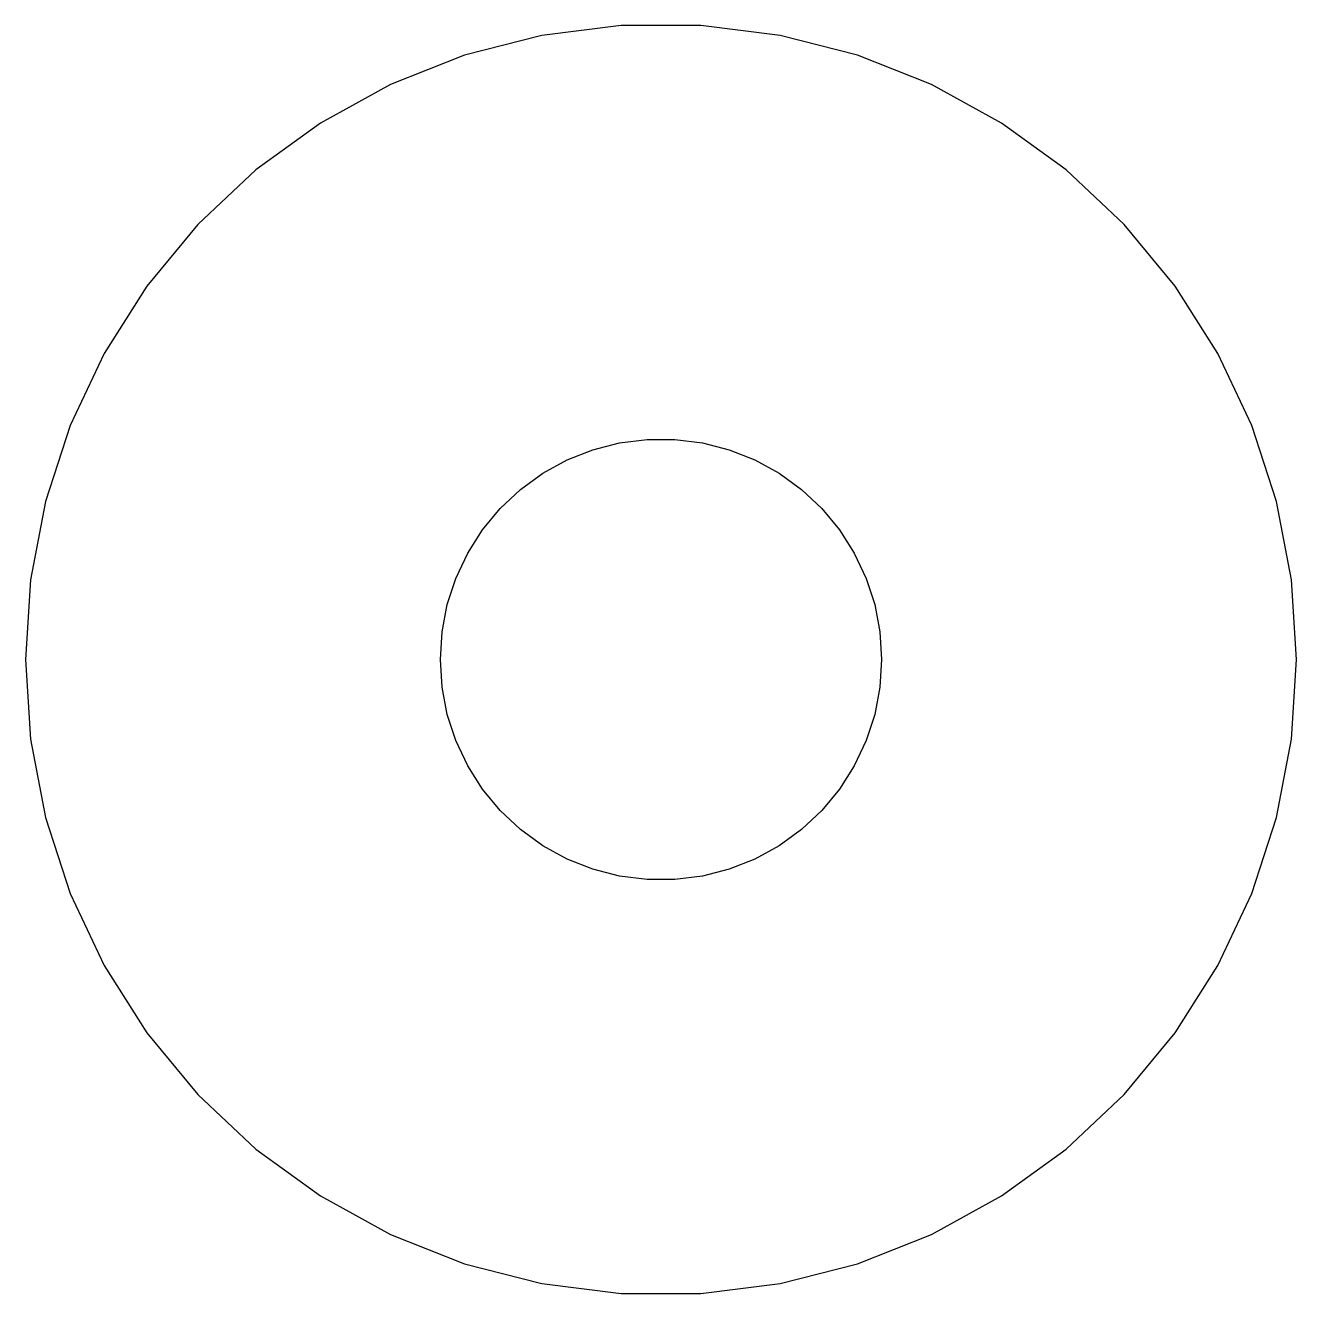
# Model space of a CAD drawing. Header units: metres. Extents: x -9 to 9, y 101 to 227.
# Drawn here: x -8.64 to 8.64, y 101.37 to 118.63 of the extents above.
import ezdxf

# ---------------------------------------------------------------- set-up
doc = ezdxf.new("R2010")
doc.units = ezdxf.units.M

msp = doc.modelspace()

# ---------------------------------------------------------------- linework, layer by layer
for p, q in [((-0.542709, 118.626), (-1.61958, 118.49)), ((0.542709, 118.626), (-0.542709, 118.626)), ((1.61958, 118.49), (0.542709, 118.626)), ((-1.61958, 118.49), (-2.67093, 118.22)), ((2.67093, 118.22), (1.61958, 118.49)), ((-2.67093, 118.22), (-3.68013, 117.821)), ((3.68013, 117.821), (2.67093, 118.22)), ((-3.68013, 117.821), (-4.63132, 117.298)), ((4.63132, 117.298), (3.68013, 117.821)), ((-4.63132, 117.298), (-5.50945, 116.66)), ((5.50945, 116.66), (4.63132, 117.298)), ((-5.50945, 116.66), (-6.30069, 115.917)), ((6.30069, 115.917), (5.50945, 116.66)), ((-6.30069, 115.917), (-6.99258, 115.08)), ((6.99258, 115.08), (6.30069, 115.917)), ((-6.99258, 115.08), (-7.57419, 114.164)), ((7.57419, 114.164), (6.99258, 115.08)), ((-7.57419, 114.164), (-8.03635, 113.182)), ((8.03635, 113.182), (7.57419, 114.164)), ((-8.03635, 113.182), (-8.37177, 112.149)), ((8.37177, 112.149), (8.03635, 113.182)), ((-0.927048, 112.853), (-0.562134, 112.947)), ((-0.562134, 112.947), (-0.18837, 112.994)), ((-0.18837, 112.994), (0.18837, 112.994)), ((0.18837, 112.994), (0.562134, 112.947)), ((0.562134, 112.947), (0.927048, 112.853)), ((-1.60747, 112.533), (-1.27733, 112.714)), ((-1.27733, 112.714), (-0.927048, 112.853)), ((0.927048, 112.853), (1.27733, 112.714)), ((1.27733, 112.714), (1.60747, 112.533)), ((-1.91226, 112.312), (-1.60747, 112.533)), ((1.60747, 112.533), (1.91226, 112.312)), ((-2.1869, 112.054), (-1.91226, 112.312)), ((1.91226, 112.312), (2.1869, 112.054)), ((-8.37177, 112.149), (-8.57515, 111.083)), ((-2.42705, 111.763), (-2.1869, 112.054)), ((2.1869, 112.054), (2.42705, 111.763)), ((8.57515, 111.083), (8.37177, 112.149)), ((-2.62891, 111.445), (-2.42705, 111.763)), ((2.42705, 111.763), (2.62891, 111.445)), ((-2.78932, 111.104), (-2.62891, 111.445)), ((2.62891, 111.445), (2.78932, 111.104)), ((-8.57515, 111.083), (-8.64331, 110)), ((-2.90575, 110.746), (-2.78932, 111.104)), ((2.78932, 111.104), (2.90575, 110.746)), ((8.64331, 110), (8.57515, 111.083)), ((-2.97633, 110.376), (-2.90575, 110.746)), ((2.90575, 110.746), (2.97633, 110.376)), ((-3, 110), (-2.97633, 110.376)), ((2.97633, 110.376), (3, 110)), ((-8.64331, 110), (-8.57515, 108.917)), ((-2.97633, 109.624), (-3, 110)), ((3, 110), (2.97633, 109.624)), ((8.57515, 108.917), (8.64331, 110)), ((-2.90575, 109.254), (-2.97633, 109.624)), ((2.97633, 109.624), (2.90575, 109.254)), ((-2.78932, 108.896), (-2.90575, 109.254)), ((2.90575, 109.254), (2.78932, 108.896)), ((-8.57515, 108.917), (-8.37177, 107.851)), ((8.37177, 107.851), (8.57515, 108.917)), ((-2.62891, 108.555), (-2.78932, 108.896)), ((2.78932, 108.896), (2.62891, 108.555)), ((-2.42705, 108.237), (-2.62891, 108.555)), ((2.62891, 108.555), (2.42705, 108.237)), ((-2.1869, 107.946), (-2.42705, 108.237)), ((2.42705, 108.237), (2.1869, 107.946)), ((-1.91226, 107.688), (-2.1869, 107.946)), ((2.1869, 107.946), (1.91226, 107.688)), ((-8.37177, 107.851), (-8.03635, 106.818)), ((8.03635, 106.818), (8.37177, 107.851)), ((-1.60747, 107.467), (-1.91226, 107.688)), ((1.91226, 107.688), (1.60747, 107.467)), ((-1.27733, 107.286), (-1.60747, 107.467)), ((1.60747, 107.467), (1.27733, 107.286)), ((-0.927048, 107.147), (-1.27733, 107.286)), ((1.27733, 107.286), (0.927048, 107.147)), ((-0.562134, 107.053), (-0.927048, 107.147)), ((-0.18837, 107.006), (-0.562134, 107.053)), ((0.18837, 107.006), (-0.18837, 107.006)), ((0.562134, 107.053), (0.18837, 107.006)), ((0.927048, 107.147), (0.562134, 107.053)), ((-8.03635, 106.818), (-7.57419, 105.836)), ((7.57419, 105.836), (8.03635, 106.818)), ((-7.57419, 105.836), (-6.99258, 104.92)), ((6.99258, 104.92), (7.57419, 105.836)), ((-6.99258, 104.92), (-6.30069, 104.083)), ((6.30069, 104.083), (6.99258, 104.92)), ((-6.30069, 104.083), (-5.50945, 103.34)), ((5.50945, 103.34), (6.30069, 104.083)), ((-5.50945, 103.34), (-4.63132, 102.702)), ((4.63132, 102.702), (5.50945, 103.34)), ((-4.63132, 102.702), (-3.68013, 102.179)), ((3.68013, 102.179), (4.63132, 102.702)), ((-3.68013, 102.179), (-2.67093, 101.78)), ((2.67093, 101.78), (3.68013, 102.179)), ((-2.67093, 101.78), (-1.61958, 101.51)), ((1.61958, 101.51), (2.67093, 101.78)), ((-1.61958, 101.51), (-0.542709, 101.374)), ((0.542709, 101.374), (1.61958, 101.51)), ((-0.542709, 101.374), (0.542709, 101.374))]:
    msp.add_line(p, q)

doc.saveas('drawing.dxf')
